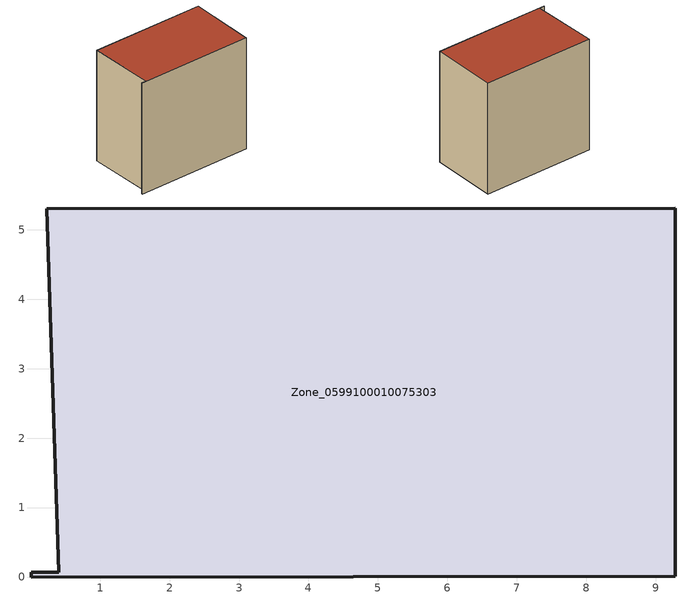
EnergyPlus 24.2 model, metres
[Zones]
Zone_0599100010075303
 floor ground (C_G): 0.41,0.07 0.23,5.3 9.28,5.32 9.29,0.01 0.01,0 0.01,0.07 z0
 wall outside (C_F): 0.01,0 9.29,0.01 9.28,5.32 0.23,5.3 0.41,0.07 0.01,0.07 0.01,0 z0:9.14
 roof outside (C_R): 0.41,0.07 0.01,0.07 0.01,0 9.29,0.01 9.28,5.32 0.23,5.3 z9.14
[BUILDING]
Pand.0599100010075303: North Axis=0; Terrain=City; Loads Convergence Tolerance Value=0.04; Temperature Convergence Tolerance Value=0.4; Solar Distribution=FullExterior; Maximum Number of Warmup Days=25; Minimum Number of Warmup Days=1
[Site:Location]
Rotterdam.The.Hague.AP_ZH_NLD Design_Conditions: Latitude=51.96; Longitude=4.45; Time Zone=1; Elevation=-4.5
[SITE:GROUNDTEMPERATURE:BUILDINGSURFACE]
18, 18, 18, 18, 18, 18, 18, 18, 18, 18, 18, 18
[MATERIAL] Thermal Absorptance=0.9; Solar Absorptance=0.7; Visible Absorptance=0.7
Name | Roughness | Thickness | Conductivity | Density | Specific Heat
G.TI.2006-2014 | MediumSmooth | 0.15 | 0.06 | 540 | 1210
F.TI.2006-2014 | Rough | 0.3 | 0.12 | 1920 | 840
R.TI.2006-2014 | MediumRough | 0.2 | 0.08 | 1500 | 1000
[CONSTRUCTION]
C_G: G.TI.2006-2014
C_F: F.TI.2006-2014
C_R: R.TI.2006-2014
[ZONE]
Zone_0599100010075303: Type=1; Multiplier=1; Ceiling Height=Autocalculate; Volume=Autocalculate; Floor Area=autocalculate; Part of Total Floor Area=Yes
[ZONEINFILTRATION:DESIGNFLOWRATE]
Infil_Zone_0599100010075303: Zone or ZoneList or Space or SpaceList=Zone_0599100010075303; Schedule=AlwaysOn; Design Flow Rate Calculation Method=Flow/Area; Flow Rate per Floor Area=0.0015; Constant Term Coefficient=1; Temperature Term Coefficient=0; Velocity Term Coefficient=0; Velocity Squared Term Coefficient=0
[HVACTEMPLATE:ZONE:IDEALLOADSAIRSYSTEM]
Zone_0599100010075303: Maximum Heating Supply Air Temperature=50; Minimum Cooling Supply Air Temperature=13; Maximum Heating Supply Air Humidity Ratio=0.0156; Minimum Cooling Supply Air Humidity Ratio=0.0077; Heating Limit=NoLimit; Cooling Limit=NoLimit; Dehumidification Control Type=ConstantSensibleHeatRatio; Cooling Sensible Heat Ratio=0.7; Dehumidification Setpoint=60; Humidification Control Type=None; Humidification Setpoint=30; Outdoor Air Method=None; Outdoor Air Flow Rate per Person=0.00944; Outdoor Air Flow Rate per Zone Floor Area=0; Outdoor Air Flow Rate per Zone=0; Demand Controlled Ventilation Type=None; Outdoor Air Economizer Type=NoEconomizer; Heat Recovery Type=None; Sensible Heat Recovery Effectiveness=0.7; Latent Heat Recovery Effectiveness=0.65
[ZONECONTROL:THERMOSTAT]
ThermostatControl_Zone_0599100010075303: Zone or ZoneList=Zone_0599100010075303; Control Type Schedule=DualSetpointControlType; Control 1=Thermostat_Zone_0599100010075303; Temperature Difference Between Cutout And Setpoint=0
[THERMOSTATSETPOINT:DUALSETPOINT]
Thermostat_Zone_0599100010075303: Heating Setpoint Temperature Schedule=HeatingSetpoint_Zone_0599100010075303; Cooling Setpoint Temperature Schedule=CoolingSetpoint_Zone_0599100010075303
[SCHEDULE:COMPACT]
HeatingSetpoint_Zone_0599100010075303: Through: 12/31, For: AllDays, Until: 24:00, 21
CoolingSetpoint_Zone_0599100010075303: Through: 12/31, For: AllDays, Until: 24:00, 24
DualSetpointControlType: Through: 12/31, For: AllDays, Until: 24:00, 4
AlwaysOn: Through: 12/31, For: AllDays, Until: 24:00, 1
